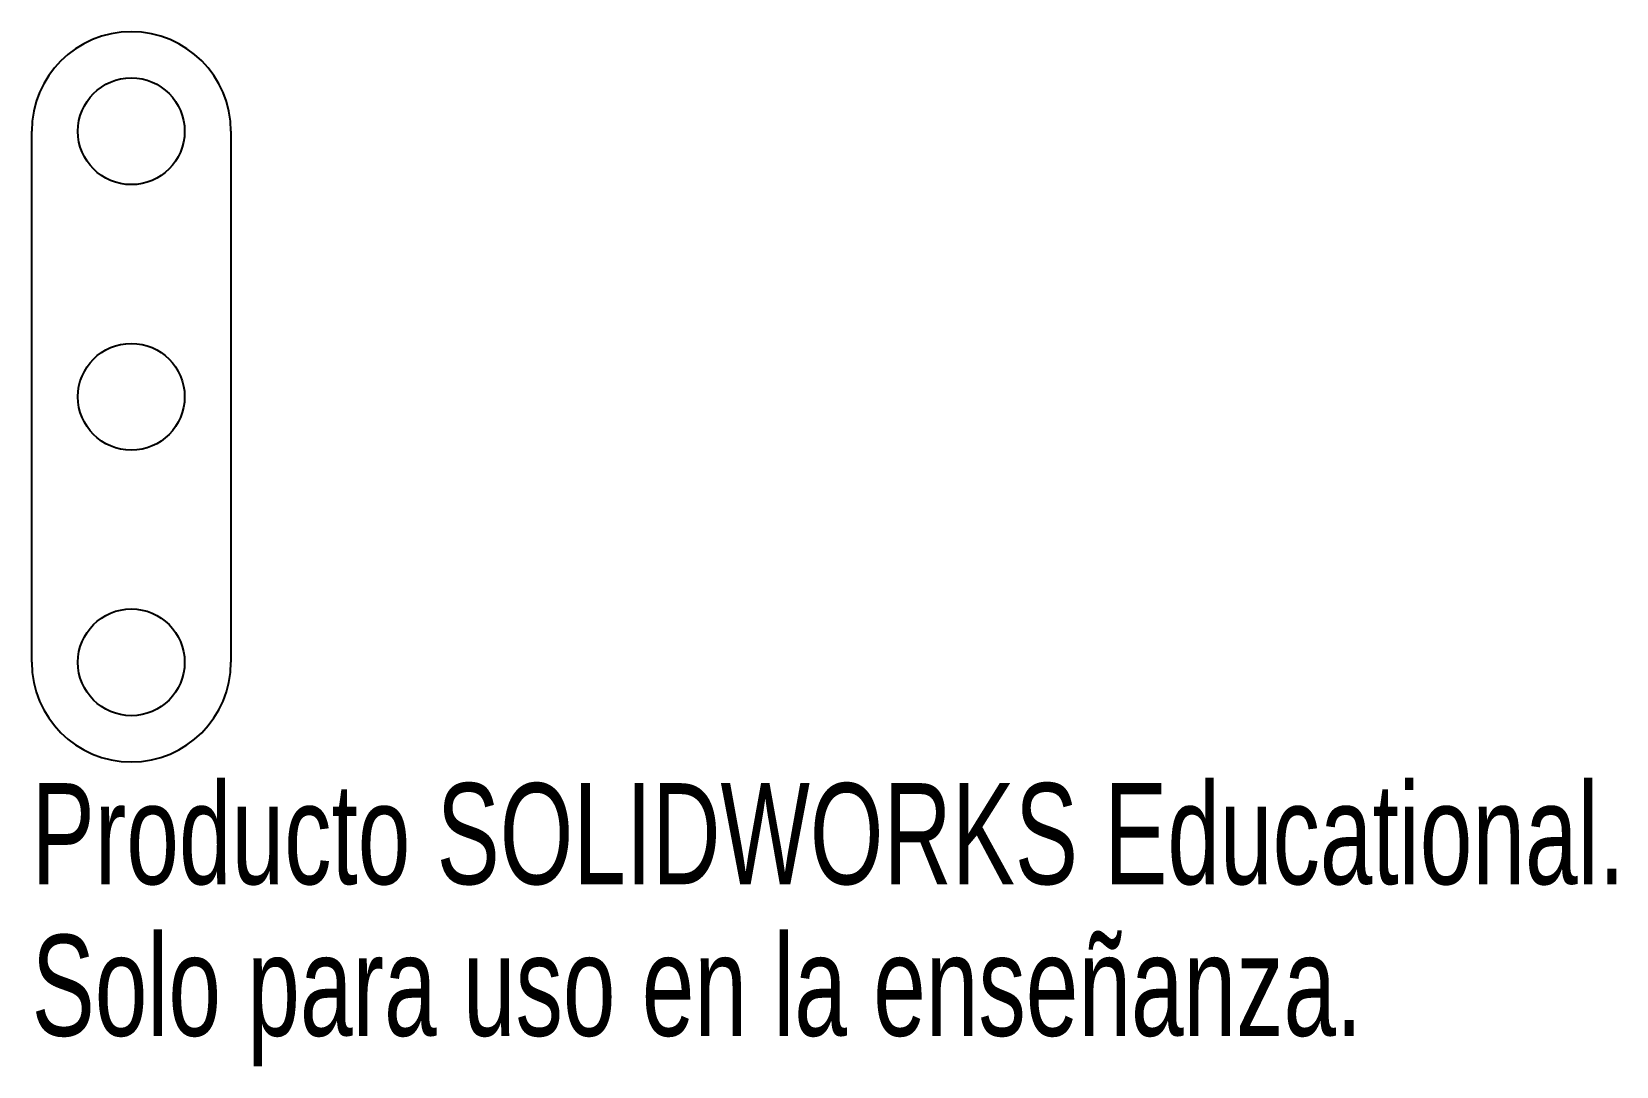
# Model space of a CAD drawing. Header units: inches. Extents: x 1.81 to 4.8, y 5.67 to 7.62.
import ezdxf

# ---------------------------------------------------------------- set-up
doc = ezdxf.new("R2010")
doc.units = ezdxf.units.IN
doc.header["$MEASUREMENT"] = 0
doc.styles.add('SLDTEXTSTYLE0', font='TXT', dxfattribs={"width": 0.7})

msp = doc.modelspace()

# ---------------------------------------------------------------- linework, layer by layer
at = {"color": 7, "linetype": 'Continuous', "lineweight": 25}
for p, q in [((1.8125, 6.43), (1.8125, 7.43)), ((2.1875, 7.43), (2.1875, 6.43))]:
    msp.add_line(p, q, dxfattribs=at)
for centre in [(2, 7.43), (2, 6.93), (2, 6.43)]:
    msp.add_circle(centre, 0.1005, dxfattribs=at)
for centre, start, end in [((2, 7.43), 0, 180), ((2, 6.43), 180, 0)]:
    msp.add_arc(centre, 0.1875, start, end, dxfattribs=at)

# ---------------------------------------------------------------- texts
at = {"color": 7, "linetype": 'Continuous', "char_height": 0.1903, "attachment_point": 1, "style": 'SLDTEXTSTYLE0'}
for s, insert in [('Producto SOLIDWORKS Educational.', (1.8125, 6.2024)), ('Solo para uso en la enseñanza.', (1.8125, 5.9169))]:
    msp.add_mtext(s, dxfattribs=dict(at, insert=insert))

doc.saveas('drawing.dxf')
